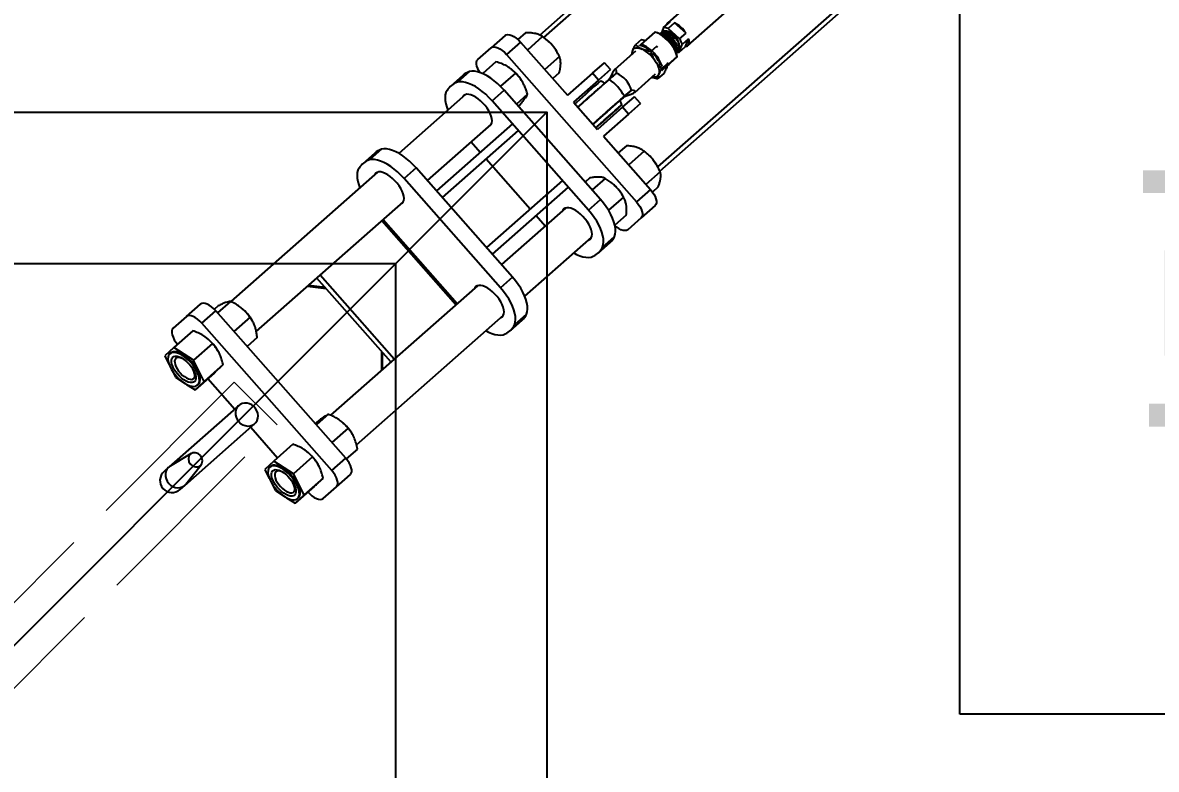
# Model space of a CAD drawing. Header units: millimetres. Extents: x 163705 to 1616509, y 81827 to 302547.
# Drawn here: x 225913 to 226663, y 154248 to 154742 of the extents above; entities that cross this region are included whole.
import ezdxf

# ---------------------------------------------------------------- set-up
doc = ezdxf.new("R2010")
doc.units = ezdxf.units.MM
doc.header["$LTSCALE"] = 10
doc.linetypes.add('ACAD_ISO02W100', pattern=[15, 12, -3])
doc.layers.add('1-虚线', color=8, linetype='ACAD_ISO02W100', lineweight=0)
doc.styles.add('MtXpl_', font='SimSun.ttf')

# ---------------------------------------------------------------- blocks, each defined once
blk = doc.blocks.new('电控')
for p, q in [((25617.25, 6531.38), (26407.25, 6531.38)), ((26407.25, 6531.38), (26407.25, 5981.38))]:
    blk.add_line(p, q)
at = {"style": 'MtXpl_'}
blk.add_text('电控柜', height=150, dxfattribs=at).set_placement((25681.91, 6180.12))
blk = doc.blocks.new('G$C2612153E')
blk.add_line((1827.78, 5844.19), (3727.78, 3944.19))
at = {"lineweight": 25}
for p, q in [((3493.06, 4194.2), (3490.32, 4197.3)), ((3533.89, 4147.9), (3493.06, 4194.2)), ((3502.14, 4179.27), (3493.73, 4193.28)), ((3557.36, 4192.15), (3552.64, 4189.78)), ((3566.61, 4196.79), (3560.71, 4193.83)), ((3572.19, 4190.83), (3566.61, 4196.79)), ((3568.6, 4192.98), (3568.14, 4193.5)), ((3478.32, 4186.72), (3481.06, 4183.62)), ((3552.64, 4189.78), (3549.75, 4185.31)), ((3563.8, 4177.85), (3572.19, 4190.83)), ((3583.25, 4178.28), (3572.19, 4190.83)), ((3592.71, 4182.5), (3584.91, 4191.34)), ((3481.06, 4183.62), (3521.89, 4137.32)), ((3481.88, 4182.84), (3494.74, 4172.74)), ((3547.87, 4182.42), (3544.24, 4176.8)), ((3544.24, 4176.8), (3549.82, 4170.84)), ((3555.3, 4164.26), (3544.24, 4176.8)), ((3549.82, 4170.84), (3563.8, 4177.85)), ((3574.86, 4165.31), (3563.8, 4177.85)), ((3592.71, 4182.5), (3600.87, 4173.24)), ((3490.82, 4086.37), (3588.32, 4172.35)), ((3547.36, 4175.18), (3547.83, 4174.65)), ((3560.88, 4158.3), (3549.82, 4170.84)), ((3578.64, 4169.23), (3578.69, 4169.29)), ((3588.32, 4172.35), (3596.49, 4163.09)), ((3498.99, 4077.11), (3596.49, 4163.09)), ((3551.7, 4168.34), (3531.54, 4150.56)), ((3570.1, 4161.7), (3570.14, 4161.73)), ((3602.66, 4153.28), (3595.09, 4161.86)), ((3599.76, 4161.42), (3597.47, 4164.02)), ((3592.18, 4140.44), (3582.83, 4151.05)), ((3688.08, 4056.22), (3602.59, 4153.15)), ((3519.54, 4139.98), (3499.39, 4122.2)), ((3578.81, 4135.75), (3572.98, 4142.36)), ((3589.87, 4138.88), (3590.14, 4139.04)), ((3582.78, 4136.31), (3668.58, 4039.02)), ((3482.35, 4126), (3477.63, 4123.63)), ((3491.6, 4130.65), (3485.7, 4127.68)), ((3488.81, 4111.71), (3497.19, 4124.69)), ((3497.19, 4124.69), (3491.6, 4130.65)), ((3493.6, 4126.83), (3493.14, 4127.36)), ((3508.25, 4112.15), (3497.19, 4124.69)), ((3477.63, 4123.63), (3474.74, 4119.16)), ((3472.87, 4116.27), (3469.24, 4110.65)), ((3469.24, 4110.65), (3474.83, 4104.69)), ((3480.3, 4098.11), (3469.24, 4110.65)), ((3472.36, 4109.04), (3472.83, 4108.51)), ((3474.83, 4104.69), (3488.81, 4111.71)), ((3499.87, 4099.17), (3488.81, 4111.71)), ((3485.89, 4092.15), (3474.83, 4104.69)), ((3503.64, 4103.08), (3503.69, 4103.15)), ((3612.71, 4102.38), (3611.15, 4090)), ((3611.88, 4090.64), (3613.27, 4101.73)), ((3495.1, 4095.56), (3495.14, 4095.58)), ((3528.09, 4088.59), (3521.06, 4096.57)), ((3523.52, 4095.43), (3521.88, 4097.29)), ((3562.66, 4047.24), (3618.16, 4096.19)), ((3564.54, 4045.12), (3620.04, 4094.06)), ((3472.41, 4092.13), (3480.21, 4083.29)), ((3613.08, 3990.07), (3527.47, 4087.14)), ((3480.21, 4083.29), (3488.37, 4074.03)), ((3490.82, 4086.37), (3498.99, 4077.11)), ((3518.86, 4075.61), (3509.42, 4086.31)), ((3523.65, 4080.4), (3523.66, 4080.41)), ((3505.05, 4069.46), (3498.6, 4076.77)), ((3515.03, 4072.83), (3515.14, 4072.9)), ((3507.86, 4070.07), (3593.58, 3972.88)), ((3700.73, 4058), (3693.73, 4065.94)), ((3703.23, 4053.58), (3696.23, 4061.52)), ((3569.68, 4053.43), (3557.21, 4053.43)), ((3557.77, 4052.78), (3568.95, 4052.78)), ((3656.09, 4053.18), (3600.59, 4004.24)), ((3656.87, 4052.3), (3601.37, 4003.35)), ((3739.41, 3998.01), (3700.57, 4042.05)), ((3611.64, 3974.7), (3684.01, 4038.53)), ((3691.01, 4030.59), (3684.01, 4038.53)), ((3618.64, 3966.76), (3691.01, 4030.59)), ((3682.58, 4023.15), (3719.91, 3980.81)), ((3675.83, 4017.2), (3671.33, 4013.23)), ((3671.33, 4013.23), (3715.66, 3962.96)), ((3720.16, 3966.93), (3675.83, 4017.2)), ((3752.06, 3999.8), (3745.06, 4007.73)), ((3747.57, 4003.31), (3754.57, 3995.37)), ((3708.2, 3994.09), (3701.45, 3988.14)), ((3762.59, 3989.87), (3770.39, 3981.03)), ((3638.33, 3984.13), (3633.83, 3980.16)), ((3682.66, 3933.86), (3638.33, 3984.13)), ((3696.95, 3984.17), (3663.95, 3955.07)), ((3761.02, 3977.77), (3753.27, 3986.56)), ((3618.64, 3966.76), (3611.64, 3974.7)), ((3664.41, 3931.87), (3627.08, 3974.2)), ((3633.83, 3980.16), (3678.16, 3929.89)), ((3662.97, 3916.49), (3735.35, 3980.32)), ((3735.35, 3980.32), (3742.35, 3972.39)), ((3753.68, 3964.9), (3744.93, 3974.82)), ((3778.56, 3971.77), (3770.39, 3981.03)), ((3583.23, 3968.49), (3590.23, 3960.55)), ((3766.01, 3970.88), (3668.51, 3884.89)), ((3669.97, 3908.56), (3742.35, 3972.39)), ((3715.66, 3962.96), (3720.16, 3966.93)), ((3756.32, 3967.75), (3756.43, 3967.89)), ((3774.17, 3961.62), (3766.01, 3970.88)), ((3594.3, 3957.51), (3587.3, 3965.45)), ((3732.9, 3961.83), (3731.79, 3963.08)), ((3739.62, 3956.93), (3733.14, 3964.27)), ((3774.17, 3961.62), (3738.92, 3930.53)), ((3747.82, 3960.25), (3747.82, 3960.25)), ((3780.2, 3958.26), (3775.82, 3963.24)), ((3606.07, 3958.71), (3644.91, 3914.67)), ((3777.71, 3946.91), (3768.87, 3956.94)), ((3659.45, 3951.1), (3652.7, 3945.15)), ((3764.48, 3935.76), (3755.89, 3945.5)), ((3776.33, 3945.07), (3776.7, 3945.54)), ((3777.13, 3946.17), (3911.03, 3794.34)), ((3778.77, 3948.85), (3912.35, 3797.39)), ((3753.73, 3935.96), (3749.95, 3940.25)), ((3767.52, 3937.38), (3767.83, 3937.57)), ((3678.16, 3929.89), (3682.66, 3933.86)), ((3753.51, 3914), (3738.92, 3930.53)), ((3734.42, 3926.56), (3716.42, 3910.69)), ((3749.01, 3910.03), (3734.42, 3926.56)), ((3662.97, 3916.49), (3669.97, 3908.56)), ((3684, 3905.5), (3676.35, 3914.18)), ((3684.28, 3915.71), (3681.57, 3918.79)), ((3749.01, 3910.03), (3753.51, 3914)), ((3753.51, 3914), (3760.5, 3906.07)), ((3634.56, 3910.28), (3641.56, 3902.35)), ((3638.63, 3907.24), (3645.63, 3899.31)), ((3711.92, 3906.72), (3676.67, 3875.63)), ((3726.51, 3890.18), (3711.92, 3906.72)), ((3731.01, 3894.15), (3716.42, 3910.69)), ((3717.67, 3911.79), (3717.54, 3911.56)), ((3720.1, 3913.17), (3719.72, 3913.59)), ((3756, 3902.1), (3749.01, 3910.03)), ((3659.64, 3891.6), (3653.03, 3899.09)), ((3671.68, 3893.44), (3662.95, 3903.35)), ((3681.32, 3901.61), (3681.46, 3901.79)), ((3768.07, 3885.39), (3755.89, 3899.2)), ((3756, 3902.1), (3760.5, 3906.07)), ((3672.13, 3893.71), (3672.82, 3894.11)), ((3705.56, 3891.52), (3700.8, 3896.91)), ((3726.51, 3890.18), (3731.01, 3894.15)), ((3731.01, 3894.15), (3738, 3886.22)), ((3738.26, 3892.66), (3738.34, 3892.73)), ((3742.35, 3888.16), (3738.26, 3892.66)), ((3657.89, 3881.81), (3650.09, 3890.65)), ((3676.67, 3875.63), (3668.51, 3884.89)), ((3701.91, 3879.68), (3692.88, 3889.92)), ((3733.5, 3882.26), (3726.51, 3890.18)), ((3733.5, 3882.26), (3738, 3886.22)), ((3740.89, 3885.97), (3753.07, 3872.16)), ((3775.8, 3881.58), (3772.39, 3885.45)), ((3666.06, 3872.55), (3657.89, 3881.81)), ((3688.32, 3869.13), (3680, 3878.57)), ((3701.33, 3878.92), (3701.88, 3879.63)), ((3771.75, 3882.79), (3772, 3882.52)), ((3772.57, 3881.87), (3772, 3882.52)), ((3780.74, 3872.61), (3772.57, 3881.87)), ((3775.8, 3881.58), (3775.2, 3878.9)), ((3678.38, 3870.42), (3674.97, 3874.28)), ((3688.85, 3869.39), (3822.35, 3718.01)), ((3691.63, 3870.77), (3825.53, 3718.94)), ((3692.66, 3871.32), (3692.83, 3871.42)), ((3753.42, 3866.81), (3750, 3870.69)), ((3771.22, 3871.55), (3767.8, 3875.42)), ((3771.22, 3871.55), (3770.71, 3871.04)), ((3771.57, 3871.98), (3771.22, 3871.55)), ((3779.71, 3869.17), (3779.57, 3869.32)), ((3780.73, 3872.52), (3780.75, 3872.6)), ((3780.75, 3872.6), (3780.74, 3872.61)), ((3755.54, 3867.91), (3755.16, 3868.34)), ((3756.07, 3867.98), (3755.54, 3867.91)), ((3755.54, 3867.91), (3756.12, 3867.27)), ((3756.12, 3867.27), (3756.93, 3867.42)), ((3756.12, 3867.27), (3764.29, 3858.01)), ((3760.02, 3864.17), (3756.61, 3868.04)), ((3758.59, 3864.44), (3757.35, 3864.78)), ((3759.33, 3863.47), (3758.44, 3864.48)), ((3759.9, 3862.83), (3759.33, 3863.47)), ((3760.02, 3864.17), (3759.78, 3864.18)), ((3764.29, 3857.99), (3759.9, 3862.83)), ((3760.73, 3864.45), (3760.02, 3864.17)), ((3776.17, 3856.32), (3783.09, 3863.96)), ((3779.25, 3862.31), (3778.24, 3862.81)), ((3783.68, 3866.92), (3780.23, 3868.3)), ((3780.99, 3867.71), (3780.45, 3868.33)), ((3786.84, 3859.71), (3783.09, 3863.96)), ((3783.68, 3866.92), (3787.43, 3862.67)), ((3876.2, 3762.78), (3786.83, 3864.12)), ((3764.29, 3858.01), (3764.29, 3857.99)), ((3767.47, 3856.6), (3771.22, 3852.35)), ((3767.47, 3856.6), (3772.5, 3854.59)), ((3768.01, 3858.24), (3768.99, 3857.13)), ((3776.25, 3850.34), (3772.5, 3854.59)), ((3776.17, 3856.32), (3779.92, 3852.07)), ((3779.92, 3852.07), (3786.84, 3859.71)), ((3771.22, 3852.35), (3776.25, 3850.34)), ((3771.83, 3850.89), (3861.2, 3749.55))]:
    blk.add_line(p, q, dxfattribs=at)
for points in [[(1727.78, 5944.19), (3727.78, 5944.19), (3727.78, 3944.19), (1727.78, 3944.19)], [(1827.78, 5844.19), (3627.78, 5844.19), (3627.78, 4044.19), (1827.78, 4044.19)]]:
    blk.add_lwpolyline(points, close=True)
for points in [[(3482.39, 4194.2), (3481.21, 4192.94), (3480.3, 4191.49), (3479.71, 4189.92), (3479.46, 4188.3), (3479.57, 4186.71), (3480.03, 4185.22), (3480.81, 4183.91), (3481.88, 4182.84)], [(3493.73, 4193.28), (3492.8, 4194.48), (3491.59, 4195.42), (3490.17, 4196.06), (3488.61, 4196.37), (3486.97, 4196.32), (3485.34, 4195.93), (3483.79, 4195.21), (3482.39, 4194.2)], [(3546.58, 4178.74), (3546.51, 4177.41), (3546.74, 4176.26), (3547.25, 4175.32), (3548.04, 4174.61), (3549.07, 4174.15), (3550.33, 4173.96), (3551.79, 4174.04), (3553.39, 4174.38), (3555.11, 4174.99), (3556.9, 4175.83), (3558.71, 4176.9), (3560.5, 4178.15), (3562.21, 4179.57), (3563.81, 4181.12), (3565.25, 4182.74), (3566.5, 4184.41), (3567.52, 4186.07), (3568.29, 4187.69), (3568.78, 4189.23), (3568.99, 4190.63), (3568.91, 4191.88), (3568.54, 4192.93), (3567.89, 4193.76), (3566.98, 4194.34), (3565.82, 4194.66), (3564.46, 4194.72), (3562.93, 4194.51), (3561.26, 4194.03), (3559.5, 4193.31), (3557.69, 4192.35), (3555.89, 4191.18), (3554.13, 4189.84), (3552.47, 4188.36), (3550.95, 4186.77), (3549.6, 4185.11), (3548.46, 4183.44), (3547.56, 4181.79), (3546.93, 4180.21), (3546.58, 4178.74)], [(3547.83, 4174.65), (3548.5, 4174.08), (3549.54, 4173.62), (3550.8, 4173.43), (3552.25, 4173.51), (3553.86, 4173.85), (3555.58, 4174.46), (3557.37, 4175.3), (3559.18, 4176.37), (3560.96, 4177.63), (3562.68, 4179.04), (3564.28, 4180.59), (3565.72, 4182.21), (3566.97, 4183.88), (3567.99, 4185.54), (3568.76, 4187.16), (3569.25, 4188.7), (3569.46, 4190.11), (3569.38, 4191.35), (3569.01, 4192.4), (3568.6, 4192.98)], [(3549.04, 4179.97), (3549.37, 4181.3), (3549.99, 4182.73), (3550.88, 4184.22), (3551.99, 4185.71), (3553.31, 4187.15), (3554.77, 4188.5), (3556.34, 4189.71), (3557.96, 4190.73), (3559.56, 4191.54), (3561.11, 4192.1), (3562.54, 4192.4), (3563.81, 4192.42), (3564.87, 4192.17), (3565.69, 4191.65), (3566.24, 4190.88), (3566.5, 4189.89), (3566.46, 4188.71), (3566.13, 4187.39), (3565.51, 4185.96), (3564.62, 4184.47), (3563.51, 4182.98), (3562.19, 4181.54), (3560.73, 4180.19), (3559.16, 4178.98), (3557.54, 4177.96), (3555.94, 4177.15), (3554.39, 4176.59), (3552.96, 4176.29), (3551.69, 4176.27), (3550.63, 4176.52), (3549.81, 4177.04), (3549.26, 4177.8), (3549, 4178.79), (3549.04, 4179.97)], [(3584.91, 4191.34), (3584.16, 4191.9), (3583.15, 4192.19), (3581.91, 4192.19), (3580.51, 4191.9), (3578.99, 4191.34), (3577.4, 4190.53), (3575.82, 4189.49), (3574.29, 4188.26)], [(3563.49, 4182.93), (3564.27, 4184.05), (3565, 4185.38), (3565.46, 4186.65), (3565.63, 4187.79), (3565.5, 4188.75), (3565.08, 4189.51), (3564.39, 4190.03), (3563.45, 4190.29), (3562.3, 4190.27), (3561, 4189.98), (3559.58, 4189.43), (3558.12, 4188.64), (3556.67, 4187.65), (3555.29, 4186.49), (3554.03, 4185.22), (3552.96, 4183.88), (3552.1, 4182.53), (3551.51, 4181.22), (3551.19, 4180.01)], [(3500.89, 4173.23), (3502.1, 4174.74), (3502.69, 4176.53), (3502.55, 4178.32), (3501.72, 4179.84), (3500.32, 4180.85), (3498.56, 4181.21), (3496.71, 4180.85), (3495.05, 4179.84), (3493.84, 4178.32), (3493.26, 4176.53), (3493.39, 4174.74), (3494.22, 4173.23), (3495.62, 4172.21), (3497.38, 4171.86), (3499.23, 4172.21), (3500.89, 4173.23)], [(3551.19, 4180.01), (3551.17, 4178.96), (3551.44, 4178.09), (3552, 4177.45), (3552.82, 4177.06), (3553.87, 4176.94), (3555.1, 4177.09), (3556.47, 4177.51), (3557.91, 4178.18), (3558.43, 4178.48)], [(3588.32, 4172.35), (3589.73, 4173.71), (3590.96, 4175.15), (3591.97, 4176.62), (3592.71, 4178.07), (3593.17, 4179.42), (3593.33, 4180.65), (3593.17, 4181.69), (3592.71, 4182.5)], [(3596.49, 4163.09), (3597.89, 4164.45), (3599.12, 4165.89), (3600.13, 4167.36), (3600.88, 4168.81), (3601.34, 4170.16), (3601.49, 4171.39), (3601.34, 4172.43), (3600.87, 4173.24)], [(3523.23, 4147.9), (3522.04, 4146.64), (3521.14, 4145.19), (3520.55, 4143.62), (3520.3, 4142), (3520.4, 4140.41), (3520.86, 4138.92), (3521.65, 4137.61), (3522.73, 4136.53), (3524.05, 4135.73), (3525.54, 4135.26), (3527.15, 4135.13), (3528.8, 4135.34), (3530.4, 4135.9), (3531.88, 4136.77), (3533.18, 4137.92), (3534.23, 4139.28), (3534.98, 4140.8), (3535.41, 4142.4), (3535.48, 4144.02), (3535.19, 4145.56), (3534.57, 4146.97), (3533.63, 4148.18), (3532.42, 4149.12), (3531.01, 4149.76), (3529.44, 4150.07), (3527.81, 4150.02), (3526.18, 4149.63), (3524.62, 4148.91), (3523.23, 4147.9)], [(3471.58, 4112.59), (3471.51, 4111.26), (3471.74, 4110.11), (3472.25, 4109.17), (3473.04, 4108.46), (3474.08, 4108.01), (3475.34, 4107.82), (3476.79, 4107.9), (3478.4, 4108.24), (3480.12, 4108.85), (3481.91, 4109.69), (3483.72, 4110.76), (3485.51, 4112.02), (3487.22, 4113.44), (3488.82, 4114.98), (3490.26, 4116.6), (3491.5, 4118.27), (3492.52, 4119.94), (3493.29, 4121.56), (3493.78, 4123.09), (3493.99, 4124.5), (3493.91, 4125.74), (3493.54, 4126.79), (3492.89, 4127.61), (3491.97, 4128.2), (3490.82, 4128.52), (3489.46, 4128.58), (3487.92, 4128.36), (3486.25, 4127.89), (3484.49, 4127.16), (3482.69, 4126.2), (3480.88, 4125.03), (3479.13, 4123.69), (3477.46, 4122.2), (3475.94, 4120.62), (3474.59, 4118.96), (3473.46, 4117.29), (3472.56, 4115.64), (3471.93, 4114.06), (3471.58, 4112.59)], [(3472.83, 4108.51), (3473.51, 4107.93), (3474.54, 4107.48), (3475.81, 4107.29), (3477.26, 4107.37), (3478.87, 4107.71), (3480.59, 4108.32), (3482.38, 4109.16), (3484.19, 4110.23), (3485.97, 4111.49), (3487.69, 4112.91), (3489.28, 4114.45), (3490.72, 4116.08), (3491.97, 4117.74), (3492.99, 4119.41), (3493.76, 4121.03), (3494.25, 4122.56), (3494.46, 4123.97), (3494.38, 4125.21), (3494, 4126.26), (3493.6, 4126.83)], [(3474.04, 4113.82), (3474.37, 4115.15), (3474.99, 4116.58), (3475.87, 4118.07), (3476.99, 4119.56), (3478.3, 4121), (3479.77, 4122.35), (3481.33, 4123.56), (3482.95, 4124.58), (3484.56, 4125.39), (3486.1, 4125.95), (3487.54, 4126.25), (3488.81, 4126.28), (3489.87, 4126.03), (3490.69, 4125.51), (3491.24, 4124.74), (3491.5, 4123.75), (3491.46, 4122.58), (3491.13, 4121.25), (3490.51, 4119.82), (3489.63, 4118.33), (3488.51, 4116.84), (3487.2, 4115.4), (3485.73, 4114.05), (3484.17, 4112.84), (3482.55, 4111.82), (3480.94, 4111.01), (3479.4, 4110.45), (3477.96, 4110.15), (3476.69, 4110.12), (3475.63, 4110.37), (3474.81, 4110.89), (3474.26, 4111.66), (3474, 4112.64), (3474.04, 4113.82)], [(3488.49, 4116.79), (3489.27, 4117.91), (3490, 4119.24), (3490.46, 4120.51), (3490.63, 4121.65), (3490.5, 4122.61), (3490.08, 4123.37), (3489.39, 4123.89), (3488.45, 4124.14), (3487.3, 4124.12), (3485.99, 4123.83), (3484.58, 4123.28), (3483.12, 4122.5), (3481.67, 4121.5), (3480.28, 4120.34), (3479.03, 4119.07), (3477.95, 4117.73), (3477.1, 4116.38), (3476.5, 4115.07), (3476.19, 4113.87)], [(3476.19, 4113.87), (3476.17, 4112.81), (3476.44, 4111.94), (3477, 4111.3), (3477.82, 4110.91), (3478.87, 4110.79), (3480.11, 4110.95), (3481.47, 4111.37), (3482.92, 4112.04), (3483.43, 4112.33)], [(3476.79, 4102.28), (3475.39, 4100.92), (3474.16, 4099.48), (3473.15, 4098.01), (3472.4, 4096.56), (3471.94, 4095.21), (3471.79, 4093.98), (3471.95, 4092.94), (3472.41, 4092.13)], [(3480.21, 4083.29), (3480.96, 4082.73), (3481.97, 4082.44), (3483.2, 4082.44), (3484.61, 4082.73), (3486.13, 4083.29), (3487.72, 4084.1), (3489.3, 4085.14), (3490.82, 4086.37)], [(3488.37, 4074.03), (3489.13, 4073.46), (3490.14, 4073.18), (3491.37, 4073.18), (3492.77, 4073.46), (3494.3, 4074.03), (3495.88, 4074.84), (3497.47, 4075.88), (3498.99, 4077.11)], [(3690.82, 4068.35), (3689.49, 4069.05), (3687.92, 4069.49), (3686.13, 4069.65), (3684.16, 4069.54), (3682.02, 4069.15), (3679.74, 4068.5), (3677.87, 4067.8)], [(3667.59, 4039.76), (3668.41, 4039.11), (3669.47, 4038.72), (3670.76, 4038.59), (3672.23, 4038.73), (3673.84, 4039.14), (3675.55, 4039.81), (3677.32, 4040.71), (3679.1, 4041.83), (3680.83, 4043.13), (3682.47, 4044.58), (3683.97, 4046.14), (3685.31, 4047.76), (3686.42, 4049.4), (3687.3, 4051.01), (3687.91, 4052.56), (3688.24, 4054), (3688.27, 4055.29), (3688.01, 4056.4), (3687.47, 4057.29), (3686.65, 4057.94), (3686.48, 4058.03)], [(3684.01, 4038.53), (3686.24, 4040.61), (3688.32, 4042.8), (3690.22, 4045.05), (3691.91, 4047.34), (3693.37, 4049.63), (3694.57, 4051.89), (3695.49, 4054.07), (3696.13, 4056.16), (3696.47, 4058.12), (3696.5, 4059.91), (3696.23, 4061.52)], [(3691.01, 4030.59), (3693.24, 4032.68), (3695.32, 4034.86), (3697.22, 4037.12), (3698.91, 4039.4), (3700.37, 4041.69), (3701.57, 4043.95), (3702.49, 4046.14), (3703.13, 4048.22), (3703.47, 4050.18), (3703.5, 4051.97), (3703.23, 4053.58)], [(3666.98, 4040.83), (3667.05, 4040.65), (3667.59, 4039.76)], [(3742.15, 4010.15), (3740.82, 4010.85), (3739.26, 4011.28), (3737.47, 4011.45), (3735.49, 4011.33), (3733.35, 4010.95), (3731.08, 4010.29), (3729.2, 4009.59)], [(3718.93, 3981.55), (3719.74, 3980.9), (3720.81, 3980.51), (3722.09, 3980.38), (3723.56, 3980.53), (3725.17, 3980.94), (3726.89, 3981.6), (3728.66, 3982.51), (3730.43, 3983.63), (3732.16, 3984.93), (3733.8, 3986.37), (3735.31, 3987.93), (3736.64, 3989.55), (3737.76, 3991.19), (3738.63, 3992.81), (3739.24, 3994.36), (3739.57, 3995.8), (3739.6, 3997.09), (3739.35, 3998.19), (3738.8, 3999.08), (3737.99, 3999.73), (3737.81, 3999.82)], [(3735.35, 3980.32), (3737.58, 3982.41), (3739.66, 3984.59), (3741.56, 3986.85), (3743.25, 3989.13), (3744.7, 3991.42), (3745.9, 3993.68), (3746.82, 3995.87), (3747.46, 3997.95), (3747.8, 3999.91), (3747.83, 4001.7), (3747.57, 4003.31)], [(3591.98, 3974.69), (3592.05, 3974.51), (3592.59, 3973.62), (3593.41, 3972.97), (3594.47, 3972.57), (3595.76, 3972.44), (3597.23, 3972.59), (3598.84, 3973), (3600.55, 3973.67), (3602.32, 3974.57), (3604.1, 3975.69), (3605.83, 3976.99), (3607.47, 3978.44), (3608.97, 3979.99), (3610.31, 3981.61), (3611.42, 3983.25), (3612.3, 3984.87), (3612.91, 3986.42), (3613.24, 3987.86), (3613.27, 3989.15), (3613.01, 3990.26), (3612.47, 3991.15)], [(3612.47, 3991.15), (3611.65, 3991.8), (3611.48, 3991.89)], [(3742.35, 3972.39), (3744.58, 3974.47), (3746.66, 3976.66), (3748.56, 3978.91), (3750.25, 3981.2), (3751.7, 3983.49), (3752.9, 3985.74), (3753.82, 3987.93), (3754.46, 3990.02), (3754.8, 3991.97), (3754.83, 3993.77), (3754.57, 3995.37)], [(3753.97, 3988.35), (3755.08, 3989.05), (3756.67, 3989.87), (3758.19, 3990.43), (3759.6, 3990.72), (3760.83, 3990.72), (3761.84, 3990.43), (3762.59, 3989.87)], [(3583.37, 3984.45), (3582.44, 3982.68), (3581.5, 3980.51), (3580.85, 3978.43), (3580.49, 3976.49), (3580.43, 3974.69), (3580.67, 3973.08), (3581.2, 3971.67)], [(3718.31, 3982.63), (3718.38, 3982.45), (3718.93, 3981.55)], [(3587.3, 3965.45), (3588.86, 3964.98), (3590.65, 3964.79), (3592.63, 3964.88), (3594.78, 3965.25), (3597.07, 3965.9), (3599.45, 3966.81), (3601.91, 3967.96), (3604.39, 3969.35), (3606.86, 3970.96), (3609.29, 3972.75), (3611.64, 3974.7)], [(3770.39, 3981.03), (3770.85, 3980.21), (3771.01, 3979.17), (3770.86, 3977.95), (3770.4, 3976.59), (3769.65, 3975.15), (3768.64, 3973.68), (3767.41, 3972.24), (3766.01, 3970.88)], [(3594.3, 3957.51), (3595.86, 3957.05), (3597.65, 3956.86), (3599.63, 3956.95), (3601.78, 3957.32), (3604.07, 3957.96), (3606.45, 3958.87), (3608.91, 3960.03), (3611.39, 3961.42), (3613.86, 3963.02), (3616.29, 3964.81), (3618.64, 3966.76)], [(3778.56, 3971.77), (3779.02, 3970.95), (3779.18, 3969.91), (3779.02, 3968.69), (3778.56, 3967.33), (3777.82, 3965.89), (3776.81, 3964.42), (3775.58, 3962.98), (3774.17, 3961.62)], [(3643.31, 3916.48), (3643.38, 3916.3), (3643.93, 3915.41), (3644.74, 3914.76), (3645.81, 3914.36), (3647.09, 3914.24), (3648.56, 3914.38), (3650.17, 3914.79), (3651.89, 3915.46), (3653.66, 3916.36), (3655.43, 3917.48), (3657.16, 3918.78), (3658.8, 3920.23), (3660.31, 3921.79), (3661.64, 3923.41), (3662.76, 3925.05), (3663.63, 3926.66), (3664.24, 3928.21), (3664.57, 3929.65), (3664.6, 3930.94), (3664.35, 3932.05), (3663.8, 3932.94)], [(3663.8, 3932.94), (3662.99, 3933.59), (3662.81, 3933.68)], [(3634.7, 3926.25), (3633.77, 3924.48), (3632.84, 3922.3), (3632.19, 3920.23), (3631.83, 3918.28), (3631.76, 3916.49), (3632, 3914.87), (3632.53, 3913.47)], [(3638.63, 3907.24), (3640.2, 3906.78), (3641.98, 3906.59), (3643.96, 3906.68), (3646.11, 3907.05), (3648.4, 3907.69), (3650.79, 3908.6), (3653.24, 3909.76), (3655.72, 3911.15), (3658.2, 3912.75), (3660.62, 3914.54), (3662.97, 3916.49)], [(3645.63, 3899.31), (3647.2, 3898.84), (3648.98, 3898.65), (3650.96, 3898.74), (3653.11, 3899.11), (3655.4, 3899.75), (3657.79, 3900.66), (3660.24, 3901.82), (3662.72, 3903.21), (3665.2, 3904.81), (3667.62, 3906.6), (3669.97, 3908.56)], [(3718.47, 3910.63), (3719.23, 3909.8), (3720.17, 3908.75), (3721.27, 3907.52), (3722.5, 3906.14), (3723.81, 3904.67), (3725.17, 3903.14), (3726.52, 3901.62), (3727.83, 3900.14), (3729.06, 3898.75), (3730.15, 3897.5), (3731.09, 3896.44), (3731.83, 3895.58), (3732.36, 3894.97), (3732.66, 3894.61), (3732.72, 3894.53), (3732.53, 3894.73), (3732.1, 3895.19), (3731.45, 3895.9), (3730.6, 3896.85), (3729.57, 3897.99), (3728.4, 3899.3), (3727.13, 3900.73), (3725.79, 3902.24), (3724.43, 3903.77), (3723.09, 3905.28), (3721.82, 3906.72), (3720.66, 3908.04), (3719.63, 3909.2), (3718.79, 3910.17), (3718.15, 3910.91), (3717.74, 3911.39), (3717.56, 3911.61), (3717.63, 3911.55), (3717.93, 3911.22), (3718.47, 3910.63)], [(3730.1, 3897.45), (3730.55, 3896.96), (3730.76, 3896.73), (3730.73, 3896.78), (3730.46, 3897.11), (3729.95, 3897.69), (3729.23, 3898.52), (3728.34, 3899.54), (3727.3, 3900.71), (3726.17, 3901.99), (3724.99, 3903.32), (3723.82, 3904.63), (3722.71, 3905.88), (3721.71, 3907), (3720.85, 3907.96), (3720.18, 3908.7), (3719.73, 3909.19), (3719.51, 3909.42), (3719.54, 3909.37), (3719.82, 3909.04), (3720.33, 3908.45), (3721.05, 3907.63), (3721.94, 3906.61), (3722.98, 3905.44), (3724.11, 3904.16), (3725.29, 3902.83), (3726.46, 3901.52), (3727.57, 3900.27), (3728.57, 3899.15), (3729.43, 3898.19), (3730.1, 3897.45)], [(3719.75, 3913.62), (3720.81, 3912.44), (3722.17, 3910.92), (3723.63, 3909.29), (3725.17, 3907.55), (3726.76, 3905.77), (3728.36, 3903.97), (3729.93, 3902.19), (3731.45, 3900.47), (3732.89, 3898.85), (3734.2, 3897.35), (3735.37, 3896.03), (3736.36, 3894.89), (3737.16, 3893.97), (3737.75, 3893.28), (3738.12, 3892.84), (3738.26, 3892.66), (3738.17, 3892.75), (3737.84, 3893.1), (3737.29, 3893.69), (3736.53, 3894.54), (3735.57, 3895.6), (3735.52, 3895.65)], [(3650.09, 3890.65), (3649.63, 3891.47), (3649.47, 3892.51), (3649.63, 3893.73), (3650.09, 3895.09), (3650.83, 3896.53), (3651.84, 3898), (3652.68, 3899.02)], [(3668.51, 3884.89), (3666.98, 3883.67), (3665.4, 3882.63), (3663.82, 3881.81), (3662.29, 3881.25), (3660.89, 3880.96), (3659.65, 3880.96), (3658.64, 3881.25), (3657.89, 3881.81)], [(3768.46, 3887.48), (3769.14, 3887.11), (3769.67, 3886.59), (3770.05, 3885.94), (3770.26, 3885.17), (3770.31, 3884.29), (3770.19, 3883.31), (3769.91, 3882.26), (3769.47, 3881.15)], [(3676.67, 3875.63), (3675.15, 3874.41), (3673.57, 3873.37), (3671.98, 3872.55), (3670.46, 3871.99), (3669.05, 3871.7), (3667.82, 3871.7), (3666.81, 3871.99), (3666.06, 3872.55)], [(3695.9, 3873.52), (3694.34, 3872.38), (3692.83, 3871.42)], [(3752.68, 3870.07), (3752, 3870.45), (3751.47, 3870.96), (3751.09, 3871.61), (3750.87, 3872.38), (3750.82, 3873.27), (3750.94, 3874.24), (3751, 3874.51)], [(3761.58, 3872.44), (3760.31, 3871.66), (3759.04, 3871), (3757.79, 3870.48), (3756.6, 3870.09), (3755.47, 3869.86), (3754.43, 3869.78), (3753.49, 3869.85), (3752.68, 3870.07)], [(3764.29, 3858.01), (3765.98, 3858.39), (3767.8, 3859.07), (3769.68, 3860.01), (3771.58, 3861.19), (3773.42, 3862.57), (3775.17, 3864.12), (3776.76, 3865.79), (3778.15, 3867.53), (3779.3, 3869.28), (3780.17, 3870.99), (3780.74, 3872.61)], [(3764.29, 3857.99), (3765.83, 3858.26), (3767.49, 3858.79), (3769.23, 3859.57), (3771.01, 3860.58), (3772.76, 3861.8), (3774.45, 3863.18), (3776.01, 3864.68), (3777.42, 3866.28), (3778.63, 3867.91), (3779.6, 3869.54), (3780.32, 3871.12), (3780.75, 3872.6)], [(3768.99, 3857.13), (3769.35, 3856.82), (3770.18, 3856.49), (3771.23, 3856.44), (3772.45, 3856.66), (3773.8, 3857.16), (3775.2, 3857.9), (3776.59, 3858.86), (3777.91, 3859.98), (3779.09, 3861.21), (3780.08, 3862.5), (3780.83, 3863.79), (3781.3, 3865.01), (3781.49, 3866.12), (3781.37, 3867.05), (3780.99, 3867.71)], [(3771.82, 3856.51), (3771.83, 3856.51), (3772.88, 3856.61), (3774.06, 3856.96), (3775.32, 3857.55), (3776.59, 3858.35), (3777.81, 3859.33), (3778.91, 3860.42), (3779.85, 3861.59), (3780.58, 3862.76), (3781.05, 3863.88), (3781.25, 3864.83)], [(3771.22, 3852.35), (3771.38, 3851.64), (3771.7, 3851.05), (3772.15, 3850.59), (3772.75, 3850.25), (3773.47, 3850.06), (3774.31, 3850.01), (3775.24, 3850.1), (3776.25, 3850.34)]]:
    blk.add_lwpolyline(points, dxfattribs=at)
for centre, radius, start, end in [((3484.32, 4192.01), 8, 41.40962, 221.40962), ((3554.86, 4187.66), 30.09, 297.28659, 322.22826), ((3574.45, 4165.42), 30.69, 300.75413, 320.70117), ((3479.85, 4121.52), 30.09, 297.30845, 322.22672), ((3499.65, 4099.01), 30.37, 300.67451, 324.11862), ((3684.46, 4057.75), 12.36, 17.73987, 59.02334), ((3691.21, 4049.68), 12.64, 17.95326, 41.15389), ((3735.79, 3999.54), 12.36, 17.73987, 59.02334), ((3742.54, 3991.48), 12.64, 17.95326, 41.15389), ((3592.51, 3976.66), 12.36, 203.7959, 245.07937), ((3732.23, 3986.51), 30.54, 299.85737, 322.09945), ((3599.71, 3969), 12.7, 221.71727, 244.81407), ((3752.47, 3963.63), 30.23, 309.93477, 322.11663), ((3752.65, 3963.17), 29.77, 300.65853, 310.23953), ((2822.87, 3102.97), 1224.15, 40.79357, 42.10023), ((3714.48, 3907.23), 26.25, 41.36575, 44.26626), ((3048.88, 3303.74), 924.7, 40.84191, 42.17457), ((3643.85, 3918.46), 12.36, 203.7959, 245.07937), ((2845.98, 3123.34), 1178.25, 40.76777, 42.12771), ((2999.78, 3260.19), 972.24, 40.82265, 42.19247), ((3651.04, 3910.8), 12.7, 221.71727, 244.81407), ((3658.31, 3919.44), 29.12, 314.24175, 322.22901), ((3721.49, 3923.08), 34.6, 299.07617, 324.11274), ((3657.15, 3920.42), 30.62, 300.76675, 314.50975), ((3737.2, 3905.27), 17.87, 286.77313, 336.41578), ((3766.7, 3882.51), 5.27, 70.51333, 97.60754), ((3677.1, 3897.83), 30.74, 307.70979, 322.0319), ((3749.49, 3891.33), 22.43, 302.62856, 332.99487), ((3755.66, 3887.18), 17.73, 317.46791, 342.57521), ((3757.1, 3886.34), 15.38, 319.65546, 345.60576), ((3749.71, 3890.93), 24.65, 289.35518, 317.45357), ((3749.82, 3890.66), 23.69, 291.6184, 315.19035), ((3777.61, 3866.58), 6.08, 334.48797, 3.22934), ((3784.96, 3862.48), 2.47, 4.37883, 78.44042), ((3772.68, 3857.01), 5.22, 162.16355, 184.4758), ((3768.16, 3868.55), 14.61, 287.25841, 303.20175), ((3770.18, 3867.85), 18.54, 301.666, 333.95743)]:
    blk.add_arc(centre, radius, start, end, dxfattribs=at)
for centre, major_axis, ratio, start_param, end_param in [((3738.29, 3904.04), (-17.85, 5.46), 0.132278, 2.637643, 4.056715), ((3738.29, 3904.04), (-3.24, 18.42), 0.137711, 2.2041, 3.649568), ((3776.56, 3860.64), (4.95, 6.48), 0.002387, 4.581581, 5.112192), ((3771.92, 3865.91), (-8.63, -0.28), 0.807957, 2.028849, 2.559462)]:
    blk.add_ellipse(centre, major_axis=major_axis, ratio=ratio, start_param=start_param, end_param=end_param, dxfattribs=at)
for points, knots in [([(3579.84, 4170.91), (3579.93, 4171.06), (3580.68, 4172.24), (3581.93, 4174.63), (3582.81, 4177.06), (3583.25, 4178.28)], [0, 0, 0, 0, 0.571148, 4.324462, 8.147196, 8.147196, 8.147196, 8.147196]), ([(3574.86, 4165.31), (3575.76, 4166.11), (3577.57, 4167.74), (3579.08, 4169.85), (3579.84, 4170.91)], [0, 0, 0, 0, 3.724888, 7.51807, 7.51807, 7.51807, 7.51807]), ([(3555.3, 4164.26), (3555.97, 4163.53), (3557.33, 4162.05), (3558.36, 4160.95), (3558.87, 4160.39)], [0, 0, 0, 0, 2.608591, 5.26501, 5.26501, 5.26501, 5.26501]), ([(3568.65, 4160.92), (3569.5, 4161.38), (3571.21, 4162.32), (3573.23, 4163.84), (3574.38, 4164.88), (3574.86, 4165.31)], [0, 0, 0, 0, 2.813627, 5.665543, 7.627719, 7.627719, 7.627719, 7.627719]), ([(3601.99, 4156.47), (3601.95, 4156.56), (3601.69, 4157.3), (3601.03, 4158.87), (3600.18, 4160.57), (3599.76, 4161.42)], [0, 0, 0, 0, 0.381299, 2.887017, 5.43908, 5.43908, 5.43908, 5.43908]), ([(3558.87, 4160.39), (3558.94, 4160.32), (3559.43, 4159.8), (3560.21, 4158.98), (3560.66, 4158.53), (3560.88, 4158.3)], [0, 0, 0, 0, 0.203519, 1.54095, 2.903118, 2.903118, 2.903118, 2.903118]), ([(3560.88, 4158.3), (3561.87, 4158.53), (3563.87, 4159.01), (3566.47, 4159.89), (3568, 4160.61), (3568.65, 4160.92)], [0, 0, 0, 0, 2.993758, 6.012899, 8.218912, 8.218912, 8.218912, 8.218912]), ([(3602.66, 4153.28), (3602.64, 4153.69), (3602.61, 4154.53), (3602.2, 4155.82), (3601.99, 4156.47)], [0, 0, 0, 0, 1.619017, 3.267718, 3.267718, 3.267718, 3.267718]), ([(3598.2, 4145.98), (3598.32, 4146.13), (3599.26, 4147.29), (3600.86, 4149.66), (3602.05, 4152.07), (3602.66, 4153.28)], [0, 0, 0, 0, 0.601261, 4.552462, 8.576742, 8.576742, 8.576742, 8.576742]), ([(3586.28, 4137.21), (3587.09, 4137.53), (3588.72, 4138.17), (3590.64, 4139.31), (3591.74, 4140.12), (3592.18, 4140.44)], [0, 0, 0, 0, 2.493323, 5.020577, 6.759379, 6.759379, 6.759379, 6.759379]), ([(3592.18, 4140.44), (3593.25, 4141.24), (3595.41, 4142.84), (3597.27, 4144.93), (3598.2, 4145.98)], [0, 0, 0, 0, 4.060846, 8.196146, 8.196146, 8.196146, 8.196146]), ([(3578.81, 4135.75), (3579.77, 4135.85), (3581.69, 4136.04), (3584.19, 4136.54), (3585.66, 4137.01), (3586.28, 4137.21)], [0, 0, 0, 0, 2.778676, 5.580911, 7.628436, 7.628436, 7.628436, 7.628436]), ([(3504.84, 4104.77), (3504.94, 4104.93), (3505.68, 4106.1), (3506.93, 4108.49), (3507.81, 4110.92), (3508.25, 4112.15)], [0, 0, 0, 0, 0.571009, 4.323406, 8.145207, 8.145207, 8.145207, 8.145207]), ([(3499.87, 4099.17), (3500.77, 4099.98), (3502.58, 4101.61), (3504.08, 4103.71), (3504.84, 4104.77)], [0, 0, 0, 0, 3.723412, 7.515093, 7.515093, 7.515093, 7.515093]), ([(3480.3, 4098.11), (3480.97, 4097.38), (3482.33, 4095.9), (3483.36, 4094.8), (3483.88, 4094.25)], [0, 0, 0, 0, 2.608646, 5.26512, 5.26512, 5.26512, 5.26512]), ([(3483.88, 4094.25), (3483.94, 4094.18), (3484.44, 4093.65), (3485.21, 4092.83), (3485.66, 4092.38), (3485.89, 4092.15)], [0, 0, 0, 0, 0.203536, 1.54108, 2.903362, 2.903362, 2.903362, 2.903362]), ([(3485.89, 4092.15), (3486.88, 4092.39), (3488.88, 4092.87), (3491.48, 4093.75), (3493.01, 4094.47), (3493.66, 4094.78)], [0, 0, 0, 0, 2.994446, 6.014282, 8.220802, 8.220802, 8.220802, 8.220802]), ([(3493.66, 4094.78), (3494.51, 4095.24), (3496.22, 4096.18), (3498.24, 4097.7), (3499.39, 4098.75), (3499.87, 4099.17)], [0, 0, 0, 0, 2.814681, 5.667667, 7.630578, 7.630578, 7.630578, 7.630578]), ([(3526.59, 4091.12), (3526.53, 4091.21), (3526.12, 4091.83), (3525.17, 4093.18), (3524.07, 4094.67), (3523.52, 4095.43)], [0, 0, 0, 0, 0.370464, 2.804973, 5.284511, 5.284511, 5.284511, 5.284511]), ([(3524.26, 4081.22), (3524.66, 4081.82), (3525.62, 4083.24), (3526.92, 4085.71), (3527.7, 4087.63), (3528.09, 4088.59)], [0, 0, 0, 0, 2.237685, 5.272044, 8.336923, 8.336923, 8.336923, 8.336923]), ([(3528.09, 4088.59), (3527.94, 4088.9), (3527.63, 4089.52), (3526.94, 4090.59), (3526.59, 4091.12)], [0, 0, 0, 0, 1.45957, 2.9459, 2.9459, 2.9459, 2.9459]), ([(3518.86, 4075.61), (3519.36, 4076.02), (3520.59, 4077.03), (3522.44, 4078.84), (3523.65, 4080.42), (3524.26, 4081.22)], [0, 0, 0, 0, 2.008616, 4.890922, 7.808236, 7.808236, 7.808236, 7.808236]), ([(3505.05, 4069.46), (3506.39, 4069.71), (3509.09, 4070.22), (3511.51, 4071.17), (3512.74, 4071.65)], [0, 0, 0, 0, 3.968412, 8.009583, 8.009583, 8.009583, 8.009583]), ([(3512.74, 4071.65), (3512.9, 4071.72), (3514.13, 4072.28), (3516.3, 4073.52), (3518, 4074.91), (3518.86, 4075.61)], [0, 0, 0, 0, 0.513067, 3.884699, 7.318692, 7.318692, 7.318692, 7.318692]), ([(3758.13, 3970.45), (3758.22, 3970.6), (3758.87, 3971.76), (3759.94, 3974.13), (3760.66, 3976.55), (3761.02, 3977.77)], [0, 0, 0, 0, 0.553127, 4.188012, 7.890127, 7.890127, 7.890127, 7.890127]), ([(3753.68, 3964.9), (3754.5, 3965.7), (3756.14, 3967.31), (3757.47, 3969.39), (3758.13, 3970.45)], [0, 0, 0, 0, 3.536756, 7.138358, 7.138358, 7.138358, 7.138358]), ([(3732.9, 3961.83), (3733.66, 3961.18), (3735.2, 3959.88), (3736.42, 3958.96), (3737.04, 3958.49)], [0, 0, 0, 0, 2.635612, 5.319548, 5.319548, 5.319548, 5.319548]), ([(3739.62, 3956.93), (3740.62, 3957.22), (3742.62, 3957.81), (3745.24, 3958.86), (3746.78, 3959.68), (3747.43, 3960.03)], [0, 0, 0, 0, 3.069251, 6.164526, 8.426167, 8.426167, 8.426167, 8.426167]), ([(3747.43, 3960.03), (3748.29, 3960.55), (3750.01, 3961.61), (3752.04, 3963.29), (3753.21, 3964.43), (3753.68, 3964.9)], [0, 0, 0, 0, 2.93194, 5.90378, 7.948466, 7.948466, 7.948466, 7.948466]), ([(3737.04, 3958.49), (3737.12, 3958.44), (3737.71, 3958.01), (3738.68, 3957.37), (3739.3, 3957.08), (3739.62, 3956.93)], [0, 0, 0, 0, 0.211847, 1.604002, 3.021906, 3.021906, 3.021906, 3.021906]), ([(3777.71, 3946.91), (3777.93, 3947.25), (3778.47, 3948.1), (3779.2, 3949.64), (3779.56, 3951.01), (3779.74, 3951.7)], [0, 0, 0, 0, 1.345523, 3.276309, 5.230547, 5.230547, 5.230547, 5.230547]), ([(3779.74, 3951.7), (3779.84, 3952.23), (3780.08, 3953.48), (3780.24, 3955.67), (3780.22, 3957.39), (3780.2, 3958.26)], [0, 0, 0, 0, 1.769633, 4.169302, 6.593107, 6.593107, 6.593107, 6.593107]), ([(3771.88, 3940.45), (3772.03, 3940.58), (3773.22, 3941.59), (3775.28, 3943.67), (3776.9, 3945.82), (3777.71, 3946.91)], [0, 0, 0, 0, 0.611859, 4.632703, 8.727915, 8.727915, 8.727915, 8.727915]), ([(3764.48, 3935.76), (3765.77, 3936.42), (3768.38, 3937.75), (3770.71, 3939.54), (3771.88, 3940.45)], [0, 0, 0, 0, 4.349621, 8.77899, 8.77899, 8.77899, 8.77899]), ([(3753.73, 3935.96), (3754.82, 3935.7), (3757.03, 3935.17), (3758.93, 3935.04), (3759.89, 3934.98)], [0, 0, 0, 0, 3.094045, 6.244819, 6.244819, 6.244819, 6.244819]), ([(3759.89, 3934.98), (3760.01, 3934.98), (3760.97, 3934.97), (3762.62, 3935.12), (3763.85, 3935.55), (3764.48, 3935.76)], [0, 0, 0, 0, 0.328626, 2.488202, 4.687721, 4.687721, 4.687721, 4.687721]), ([(3749.52, 3902.8), (3749.18, 3903.19), (3748.48, 3903.99), (3747.08, 3905.59), (3745.45, 3907.45), (3743.63, 3909.52), (3741.65, 3911.75), (3739.6, 3914.06), (3737.51, 3916.42), (3735.47, 3918.72), (3733.5, 3920.92), (3732.03, 3922.57), (3731.29, 3923.4), (3731.09, 3923.62)], [0, 0, 0, 0, 2.641115, 5.358823, 7.999939, 10.717647, 13.358762, 16.07647, 18.717586, 21.435294, 24.076409, 26.794117, 27.81198, 27.81198, 27.81198, 27.81198]), ([(3684.92, 3909.72), (3684.93, 3909.84), (3684.94, 3910.77), (3684.82, 3912.69), (3684.46, 3914.7), (3684.28, 3915.71)], [0, 0, 0, 0, 0.42332, 3.205174, 6.03848, 6.03848, 6.03848, 6.03848]), ([(3684, 3905.5), (3684.24, 3906.08), (3684.73, 3907.26), (3684.86, 3908.89), (3684.92, 3909.72)], [0, 0, 0, 0, 2.153763, 4.347014, 4.347014, 4.347014, 4.347014]), ([(3719.84, 3913.7), (3720.24, 3913.25), (3721.18, 3912.2), (3722.9, 3910.27), (3724.89, 3908.04), (3726.97, 3905.71), (3729.04, 3903.37), (3731.08, 3901.06), (3733, 3898.89), (3734.78, 3896.87), (3736.24, 3895.2), (3737.44, 3893.83), (3738.02, 3893.17), (3738.31, 3892.84)], [0, 0, 0, 0, 1.956213, 4.597311, 7.315001, 9.956098, 12.673788, 15.314886, 18.032575, 20.673673, 23.391363, 25.6037, 27.860369, 27.860369, 27.860369, 27.860369]), ([(3746.87, 3905.88), (3746.98, 3906.04), (3747.58, 3906.87), (3748.06, 3907.79), (3748.44, 3908.52)], [0, 0, 0, 0, 0.595148, 3.077652, 3.077652, 3.077652, 3.077652]), ([(3678.62, 3898.58), (3679.17, 3899.15), (3680.46, 3900.47), (3682.27, 3902.79), (3683.42, 3904.59), (3684, 3905.5)], [0, 0, 0, 0, 2.357347, 5.553973, 8.78275, 8.78275, 8.78275, 8.78275]), ([(3753.57, 3898.12), (3752.97, 3898.81), (3751.76, 3900.21), (3750.27, 3901.93), (3749.52, 3902.8)], [0, 0, 0, 0, 3.083683, 6.187569, 6.187569, 6.187569, 6.187569]), ([(3659.64, 3891.6), (3660.84, 3891.5), (3663.25, 3891.3), (3665.37, 3891.52), (3666.44, 3891.63)], [0, 0, 0, 0, 3.377568, 6.817063, 6.817063, 6.817063, 6.817063]), ([(3666.44, 3891.63), (3666.58, 3891.66), (3667.66, 3891.83), (3669.52, 3892.34), (3670.96, 3893.07), (3671.68, 3893.44)], [0, 0, 0, 0, 0.390613, 2.957533, 5.57193, 5.57193, 5.57193, 5.57193]), ([(3671.68, 3893.44), (3672.31, 3893.82), (3673.85, 3894.73), (3676.22, 3896.39), (3677.82, 3897.85), (3678.62, 3898.58)], [0, 0, 0, 0, 2.22821, 5.425626, 8.661877, 8.661877, 8.661877, 8.661877]), ([(3704.52, 3884.71), (3704.56, 3884.85), (3704.88, 3885.92), (3705.33, 3888.12), (3705.48, 3890.38), (3705.56, 3891.52)], [0, 0, 0, 0, 0.483875, 3.663672, 6.902281, 6.902281, 6.902281, 6.902281]), ([(3732.66, 3894.53), (3732.88, 3894.61), (3733.85, 3894.94), (3734.77, 3895.41), (3735.47, 3895.77)], [0, 0, 0, 0, 0.712801, 3.073792, 3.073792, 3.073792, 3.073792]), ([(3738.31, 3892.84), (3739.05, 3891.98), (3740.54, 3890.26), (3741.75, 3888.86), (3742.35, 3888.16)], [0, 0, 0, 0, 3.08892, 6.187569, 6.187569, 6.187569, 6.187569]), ([(3701.91, 3879.68), (3702.43, 3880.39), (3703.47, 3881.83), (3704.17, 3883.74), (3704.52, 3884.71)], [0, 0, 0, 0, 2.821376, 5.694482, 5.694482, 5.694482, 5.694482]), ([(3768.46, 3887.48), (3768.17, 3887.59), (3767.08, 3888), (3766.33, 3888.05), (3765.78, 3888.09)], [0, 0, 0, 0, 0.741935, 2.761885, 2.761885, 2.761885, 2.761885]), ([(3772.39, 3885.45), (3772.01, 3885.67), (3770.57, 3886.51), (3769.36, 3887.07), (3768.46, 3887.48)], [0, 0, 0, 0, 1.13998, 4.426223, 4.426223, 4.426223, 4.426223]), ([(3769.47, 3881.15), (3769.52, 3881.26), (3769.94, 3882.16), (3770.85, 3883.7), (3771.87, 3884.86), (3772.39, 3885.45)], [0, 0, 0, 0, 0.36603, 2.771595, 5.221653, 5.221653, 5.221653, 5.221653]), ([(3695.9, 3873.52), (3696.06, 3873.64), (3697.27, 3874.6), (3699.4, 3876.57), (3701.07, 3878.64), (3701.91, 3879.68)], [0, 0, 0, 0, 0.605054, 4.581181, 8.63085, 8.63085, 8.63085, 8.63085]), ([(3767.8, 3875.42), (3768, 3876.44), (3768.4, 3878.48), (3769.11, 3880.25), (3769.47, 3881.15)], [0, 0, 0, 0, 2.959473, 5.973208, 5.973208, 5.973208, 5.973208]), ([(3678.38, 3870.42), (3679.13, 3870.16), (3680.64, 3869.64), (3682.57, 3869.13), (3683.67, 3868.96), (3684.13, 3868.89)], [0, 0, 0, 0, 2.172971, 4.364367, 5.965566, 5.965566, 5.965566, 5.965566]), ([(3684.13, 3868.89), (3684.73, 3868.83), (3685.93, 3868.72), (3687.28, 3868.86), (3688.02, 3869.05), (3688.32, 3869.13)], [0, 0, 0, 0, 1.559344, 3.139908, 4.227369, 4.227369, 4.227369, 4.227369]), ([(3688.32, 3869.13), (3689.65, 3869.74), (3692.32, 3870.97), (3694.7, 3872.66), (3695.9, 3873.52)], [0, 0, 0, 0, 4.347425, 8.774559, 8.774559, 8.774559, 8.774559]), ([(3750.98, 3874.53), (3750.86, 3874.19), (3750.42, 3873), (3750.18, 3871.65), (3750, 3870.69)], [0, 0, 0, 0, 1.125982, 3.972881, 3.972881, 3.972881, 3.972881]), ([(3750, 3870.69), (3750.55, 3870.65), (3751.3, 3870.59), (3752.39, 3870.18), (3752.68, 3870.07)], [0, 0, 0, 0, 2.01995, 2.761885, 2.761885, 2.761885, 2.761885]), ([(3752.68, 3870.07), (3753.58, 3869.66), (3754.79, 3869.11), (3756.24, 3868.26), (3756.61, 3868.04)], [0, 0, 0, 0, 3.286243, 4.426223, 4.426223, 4.426223, 4.426223]), ([(3756.61, 3868.04), (3757.34, 3868.84), (3758.82, 3870.45), (3760.66, 3871.77), (3761.58, 3872.44)], [0, 0, 0, 0, 3.297811, 6.656086, 6.656086, 6.656086, 6.656086]), ([(3761.58, 3872.44), (3761.71, 3872.53), (3762.72, 3873.19), (3764.75, 3874.28), (3766.78, 3875.04), (3767.8, 3875.42)], [0, 0, 0, 0, 0.484837, 3.671201, 6.9165, 6.9165, 6.9165, 6.9165]), ([(3779.55, 3869.31), (3779.78, 3868.95), (3780.25, 3868.2), (3780.05, 3866.45), (3779.19, 3864.42), (3777.69, 3862.31), (3775.75, 3860.38), (3773.59, 3858.83), (3771.46, 3857.84), (3769.62, 3857.5), (3768.27, 3857.79), (3767.92, 3858.47), (3767.76, 3858.78)], [0, 0, 0, 0, 1.882605, 3.89037, 5.897999, 7.905719, 9.913357, 11.92098, 13.928715, 15.93634, 17.944105, 19.643059, 19.643059, 19.643059, 19.643059]), ([(3778.5, 3863.15), (3778.85, 3863.68), (3779.55, 3864.74), (3780.14, 3866.27), (3780.32, 3867.61), (3780.16, 3868.61), (3779.79, 3868.99), (3779.66, 3869.13)], [0, 0, 0, 0, 1.445255, 2.884596, 4.296225, 5.740106, 6.551939, 6.551939, 6.551939, 6.551939]), ([(3757.35, 3864.78), (3757.04, 3864.91), (3755.88, 3865.4), (3754.46, 3866.22), (3753.42, 3866.81)], [0, 0, 0, 0, 1.189248, 4.427028, 4.427028, 4.427028, 4.427028]), ([(3767.61, 3858.85), (3767.79, 3858.73), (3768.24, 3858.44), (3769.35, 3858.41), (3770.78, 3858.74), (3772.37, 3859.44), (3774.01, 3860.48), (3775.59, 3861.78), (3776.8, 3863.05), (3777.83, 3864.38), (3778.67, 3865.74), (3779.25, 3867.25), (3779.46, 3868.34), (3779.34, 3868.81), (3779.31, 3868.93)], [0, 0, 0, 0, 1.158555, 2.794982, 4.447438, 6.064362, 7.697677, 9.350785, 10.970516, 11.876467, 13.526201, 15.169184, 16.780534, 17.319218, 17.319218, 17.319218, 17.319218]), ([(3779.15, 3868.81), (3779.19, 3868.58), (3779.3, 3867.85), (3778.7, 3866.2), (3777.46, 3864.11), (3775.66, 3862.08), (3773.56, 3860.37), (3771.38, 3859.13), (3769.43, 3858.57), (3768.14, 3858.52), (3767.77, 3858.84), (3767.7, 3858.9)], [0, 0, 0, 0, 0.987848, 3.175732, 5.36358, 7.551557, 9.739402, 11.927399, 14.115251, 16.30319, 16.801159, 16.801159, 16.801159, 16.801159]), ([(3769.09, 3859.6), (3769.37, 3859.65), (3770.11, 3859.79), (3771.5, 3860.44), (3773.14, 3861.47), (3774.71, 3862.78), (3775.93, 3864.05), (3776.94, 3865.37), (3777.55, 3866.25), (3777.76, 3866.79), (3777.77, 3866.83)], [0, 0, 0, 0, 1.120154, 2.968272, 4.835125, 6.724601, 8.575929, 9.611416, 11.497036, 11.631451, 11.631451, 11.631451, 11.631451]), ([(3776.2, 3864.42), (3775.9, 3864.05), (3775.24, 3863.23), (3773.99, 3862.11), (3772.98, 3861.32), (3772.44, 3861.04), (3772.37, 3861.01)], [0, 0, 0, 0, 1.424988, 3.15946, 4.898344, 5.160346, 5.160346, 5.160346, 5.160346]), ([(3777.05, 3863.42), (3776.97, 3863.3), (3776.56, 3862.73), (3775.6, 3861.76), (3774.38, 3860.71), (3773.57, 3860.22), (3773.24, 3860.02)], [0, 0, 0, 0, 0.466664, 2.171684, 3.911861, 5.150817, 5.150817, 5.150817, 5.150817]), ([(3776.2, 3864.41), (3776.25, 3864.47), (3776.34, 3864.59), (3776.41, 3864.68), (3776.45, 3864.73)], [0, 0, 0, 0, 0.2032636, 0.4060216, 0.4060216, 0.4060216, 0.4060216]), ([(3777.08, 3863.42), (3777.12, 3863.48), (3777.22, 3863.6), (3777.29, 3863.69), (3777.33, 3863.74)], [0, 0, 0, 0, 0.2032956, 0.4060216, 0.4060216, 0.4060216, 0.4060216]), ([(3780.05, 3868.55), (3780.29, 3868.38), (3780.9, 3867.95), (3781.11, 3866.57), (3780.68, 3864.71), (3779.87, 3863.2), (3779.32, 3862.41), (3779.25, 3862.31)], [0, 0, 0, 0, 1.18323, 3.027754, 4.872372, 6.716897, 6.988927, 6.988927, 6.988927, 6.988927]), ([(3772.02, 3860.78), (3772.08, 3860.82), (3772.21, 3860.89), (3772.31, 3860.95), (3772.36, 3860.98)], [0, 0, 0, 0, 0.1939357, 0.388657, 0.388657, 0.388657, 0.388657]), ([(3772.9, 3859.79), (3772.96, 3859.83), (3773.09, 3859.9), (3773.18, 3859.96), (3773.23, 3859.99)], [0, 0, 0, 0, 0.1938831, 0.3886571, 0.3886571, 0.3886571, 0.3886571])]:
    blk.add_open_spline(points, degree=3, knots=knots, dxfattribs=at)
at = {"layer": '1-虚线'}
blk.add_lwpolyline([(3549.4, 4150.85), (3337.26, 4362.99), (3308.97, 4334.71), (3521.11, 4122.57)], close=True, dxfattribs=at)
at = {"rotation": 90}
blk.add_blockref('电控', (9861.3, -22736.2), dxfattribs=at)
blk = doc.blocks.new('A$C285bc443')
at = {"layer": '1-虚线'}
blk.add_lwpolyline([(2418.33, 1273.9), (721.27, -423.15), (2418.33, -2120.21, -2.414214)], format="xyb", close=True, dxfattribs=at)
blk = doc.blocks.new('A$C790c3438')
at = {"rotation": 90}
for name, p in [('G$C2612153E', (-14940.43, 11948.92)), ('A$C285bc443', (-18639.63, 13363.05))]:
    blk.add_blockref(name, p, dxfattribs=at)

msp = doc.modelspace()

# ---------------------------------------------------------------- block references
msp.add_blockref('A$C790c3438', (245144.313, 139006.156))

doc.saveas('drawing.dxf')
